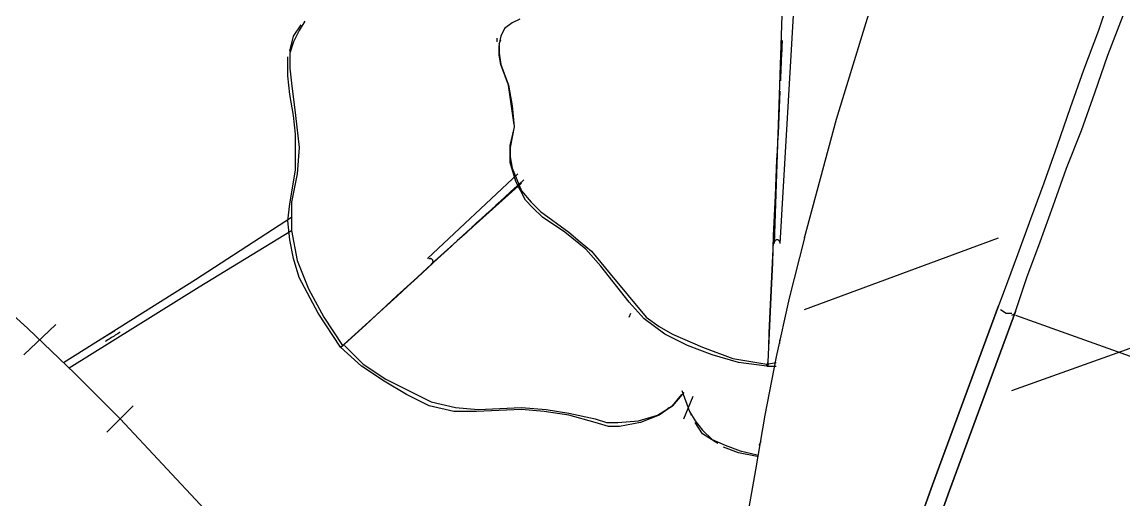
# Model space of a CAD drawing. Header units: millimetres. Extents: x 7649 to 34105, y 3983 to 25377.
# Drawn here: x 15558.9 to 15868.2, y 14153.8 to 14287.9 of the extents above; entities that cross this region are included whole.
import ezdxf

# ---------------------------------------------------------------- set-up
doc = ezdxf.new("R2010")
doc.units = ezdxf.units.MM

msp = doc.modelspace()

# ---------------------------------------------------------------- linework, layer by layer
at = {"layer": 'GEOMETRY', "color": 7}
for p, q in [((15864.76944, 14296.67222), (15861.06528, 14285.55972)), ((15787.51111, 14260.68889), (15798.09444, 14295.08472)), ((15772.16528, 14289.79306), (15770.04861, 14225.76389)), ((15775.34028, 14289.79306), (15771.63611, 14225.76389)), ((15863.71111, 14278.68056), (15867.94444, 14289.79306)), ((15635.11111, 14283.97222), (15637.22778, 14287.14722)), ((15638.28611, 14288.20556), (15636.69861, 14285.55972)), ((15696.49444, 14287.67639), (15694.37778, 14286.08889)), ((15698.61111, 14288.73472), (15696.49444, 14287.67639)), ((15634.05278, 14279.73889), (15635.11111, 14283.97222)), ((15636.69861, 14285.55972), (15635.11111, 14282.38472)), ((15692.26111, 14282.38472), (15692.26111, 14283.44306)), ((15693.31944, 14283.97222), (15692.79028, 14281.85556)), ((15694.37778, 14286.08889), (15693.31944, 14283.97222)), ((15861.06528, 14285.55972), (15856.83194, 14274.44722)), ((15635.11111, 14282.38472), (15634.05278, 14279.20972)), ((15692.79028, 14281.85556), (15693.31944, 14282.91389)), ((15692.79028, 14281.85556), (15692.79028, 14279.20972)), ((15692.79028, 14278.68056), (15692.79028, 14281.32639)), ((15772.11001, 14280.62475), (15772.08173, 14279.98736)), ((15772.11676, 14280.77694), (15772.11001, 14280.62475)), ((15772.12351, 14280.92905), (15772.11676, 14280.77694)), ((15772.13025, 14281.08107), (15772.12351, 14280.92905)), ((15772.13699, 14281.23301), (15772.13025, 14281.08107)), ((15772.14373, 14281.38486), (15772.13699, 14281.23301)), ((15772.15046, 14281.53662), (15772.14373, 14281.38486)), ((15772.15719, 14281.6883), (15772.15046, 14281.53662)), ((15772.16392, 14281.8399), (15772.15719, 14281.6883)), ((15772.17064, 14281.9914), (15772.16392, 14281.8399)), ((15772.17736, 14282.14282), (15772.17064, 14281.9914)), ((15772.18407, 14282.29415), (15772.17736, 14282.14282)), ((15772.19078, 14282.44539), (15772.18407, 14282.29415)), ((15772.22421, 14279.83966), (15772.25722, 14280.59153)), ((15772.25722, 14280.59153), (15772.26511, 14280.77139)), ((15772.26511, 14280.77139), (15772.273, 14280.95112)), ((15772.273, 14280.95112), (15772.28088, 14281.13074)), ((15772.28088, 14281.13074), (15772.28876, 14281.31024)), ((15772.28876, 14281.31024), (15772.29664, 14281.48961)), ((15772.29664, 14281.48961), (15772.3045, 14281.66887)), ((15772.3045, 14281.66887), (15772.31237, 14281.848)), ((15772.31237, 14281.848), (15772.32022, 14282.02702)), ((15772.32022, 14282.02702), (15772.32808, 14282.20592)), ((15772.32808, 14282.20592), (15772.33592, 14282.3847)), ((15772.33592, 14282.3847), (15772.34376, 14282.56336)), ((15772.34376, 14282.56336), (15772.3516, 14282.7419)), ((15633.52361, 14272.85972), (15633.52361, 14278.15139)), ((15634.05278, 14279.20972), (15634.05278, 14274.97639)), ((15692.79028, 14279.20972), (15693.31944, 14276.03472)), ((15693.31944, 14276.03472), (15692.79028, 14278.68056)), ((15771.96798, 14277.42281), (15771.93938, 14276.77793)), ((15771.99652, 14278.06619), (15771.96798, 14277.42281)), ((15772.02499, 14278.70808), (15771.99652, 14278.06619)), ((15772.05339, 14279.34847), (15772.02499, 14278.70808)), ((15772.08173, 14279.98736), (15772.05339, 14279.34847)), ((15772.09127, 14276.81132), (15772.12464, 14277.57153)), ((15772.12464, 14277.57153), (15772.15792, 14278.32966)), ((15772.15792, 14278.32966), (15772.19111, 14279.0857)), ((15772.19111, 14279.0857), (15772.22421, 14279.83966)), ((15860.00694, 14268.09722), (15863.71111, 14278.68056)), ((15634.05278, 14274.97639), (15634.58194, 14270.74306)), ((15693.31944, 14276.03472), (15695.43611, 14270.21389)), ((15695.43611, 14270.21389), (15693.31944, 14276.03472)), ((15771.82432, 14274.18347), (15771.79539, 14273.53113)), ((15771.85318, 14274.83433), (15771.82432, 14274.18347)), ((15771.88198, 14275.48369), (15771.85318, 14274.83433)), ((15771.91071, 14276.13156), (15771.88198, 14275.48369)), ((15771.93938, 14276.77793), (15771.91071, 14276.13156)), ((15771.95683, 14273.7497), (15771.99058, 14274.51822)), ((15771.99058, 14274.51822), (15772.02424, 14275.28466)), ((15772.02424, 14275.28466), (15772.0578, 14276.04903)), ((15772.0578, 14276.04903), (15772.09127, 14276.81132)), ((15856.83194, 14274.44722), (15853.12778, 14263.86389)), ((15634.05278, 14267.56806), (15633.52361, 14272.85972)), ((15771.79539, 14273.53113), (15771.7664, 14272.87729)), ((15771.85504, 14271.43171), (15771.88906, 14272.20644)), ((15771.88906, 14272.20644), (15771.92299, 14272.97911)), ((15771.92299, 14272.97911), (15771.95683, 14273.7497)), ((15634.58194, 14270.74306), (15635.64028, 14261.74722)), ((15695.43611, 14270.21389), (15696.49444, 14264.39306)), ((15697.02361, 14259.10139), (15695.43611, 14270.21389)), ((15771.57189, 14268.49014), (15771.46807, 14266.14813)), ((15771.62501, 14266.19472), (15771.72818, 14268.54334)), ((15856.30278, 14257.51389), (15860.00694, 14268.09722)), ((15635.11111, 14261.74722), (15634.05278, 14267.56806)), ((15771.46807, 14266.14813), (15771.36347, 14263.78805)), ((15771.52103, 14263.8279), (15771.62501, 14266.19472)), ((15635.64028, 14256.45556), (15635.11111, 14261.74722)), ((15635.64028, 14261.74722), (15636.69861, 14252.75139)), ((15696.49444, 14264.39306), (15697.02361, 14258.57222)), ((15771.36347, 14263.78805), (15771.25808, 14261.40994)), ((15771.41624, 14261.44294), (15771.52103, 14263.8279)), ((15853.12778, 14263.86389), (15849.42361, 14253.28056)), ((15771.1519, 14259.01385), (15771.04494, 14256.59983)), ((15771.25808, 14261.40994), (15771.1519, 14259.01385)), ((15771.20423, 14256.61879), (15771.31064, 14259.03989)), ((15771.31064, 14259.03989), (15771.41624, 14261.44294)), ((15778.51528, 14227.35139), (15787.51111, 14260.68889)), ((15635.64028, 14246.40139), (15635.64028, 14256.45556)), ((15697.02361, 14258.57222), (15695.96528, 14252.75139)), ((15695.96528, 14253.28056), (15697.02361, 14258.04306)), ((15771.04494, 14256.59983), (15770.9372, 14254.16793)), ((15771.09703, 14254.1797), (15771.20423, 14256.61879)), ((15852.06944, 14246.93056), (15856.30278, 14257.51389)), ((15636.69861, 14252.75139), (15636.16944, 14245.34306)), ((15695.96528, 14248.51806), (15695.96528, 14253.28056)), ((15695.96528, 14252.75139), (15695.96528, 14250.10556)), ((15770.9372, 14254.16793), (15770.82869, 14251.7182)), ((15770.98902, 14251.72267), (15771.09703, 14254.1797)), ((15849.42361, 14253.28056), (15845.71944, 14242.69722)), ((15695.96528, 14250.10556), (15695.96528, 14251.16389)), ((15695.96528, 14250.10556), (15696.49444, 14246.93056)), ((15770.82869, 14251.7182), (15770.7194, 14249.25069)), ((15770.88021, 14249.24775), (15770.98902, 14251.72267)), ((15634.05278, 14236.87639), (15635.64028, 14246.40139)), ((15697.55278, 14243.22639), (15695.96528, 14248.51806)), ((15696.49444, 14246.93056), (15699.14028, 14240.58056)), ((15770.60933, 14246.76544), (15770.4985, 14244.26251)), ((15770.7194, 14249.25069), (15770.60933, 14246.76544)), ((15770.66021, 14244.24441), (15770.7706, 14246.75498)), ((15770.7706, 14246.75498), (15770.88021, 14249.24775)), ((15848.36528, 14236.34722), (15852.06944, 14246.93056)), ((15636.16944, 14245.34306), (15634.58194, 14237.40556)), ((15672.68194, 14221.53056), (15698.08194, 14245.34306)), ((15700.19861, 14237.93472), (15697.55278, 14243.22639)), ((15698.44141, 14242.46603), (15699.73198, 14243.64839)), ((15699.79516, 14243.63086), (15698.50416, 14242.44896)), ((15770.4985, 14244.26251), (15770.38689, 14241.74195)), ((15770.54902, 14241.7161), (15770.66021, 14244.24441)), ((15673.74028, 14219.94306), (15699.14028, 14242.69722)), ((15694.52755, 14238.88041), (15695.83918, 14240.08203)), ((15695.83918, 14240.08203), (15697.1438, 14241.27724)), ((15697.20613, 14241.26062), (15695.9011, 14240.06585)), ((15697.1438, 14241.27724), (15698.44141, 14242.46603)), ((15698.50416, 14242.44896), (15697.20613, 14241.26062)), ((15699.14028, 14240.58056), (15701.78611, 14237.40556)), ((15770.38689, 14241.74195), (15770.27452, 14239.20379)), ((15770.43703, 14239.17009), (15770.54902, 14241.7161)), ((15845.71944, 14242.69722), (15842.01528, 14232.64306)), ((15634.58194, 14237.40556), (15634.58194, 14233.70139)), ((15691.88335, 14236.45802), (15693.20894, 14237.67241)), ((15693.27005, 14237.65709), (15691.94407, 14236.44312)), ((15693.20894, 14237.67241), (15694.52755, 14238.88041)), ((15694.58907, 14238.86467), (15693.27005, 14237.65709)), ((15695.9011, 14240.06585), (15694.58907, 14238.86467)), ((15702.31528, 14235.81806), (15700.19861, 14237.93472)), ((15701.78611, 14237.40556), (15704.43194, 14234.75972)), ((15770.27452, 14239.20379), (15770.11105, 14235.51098)), ((15770.27459, 14235.47725), (15770.43703, 14239.17009)), ((15633.52361, 14232.11389), (15634.05278, 14236.87639)), ((15687.86489, 14232.7767), (15689.21131, 14234.01015)), ((15689.27127, 14233.99607), (15687.92448, 14232.76302)), ((15689.21131, 14234.01015), (15690.5508, 14235.23726)), ((15690.61114, 14235.22277), (15689.27127, 14233.99607)), ((15690.5508, 14235.23726), (15691.88335, 14236.45802)), ((15691.94407, 14236.44312), (15690.61114, 14235.22277)), ((15704.96111, 14233.17222), (15702.31528, 14235.81806)), ((15704.43194, 14234.75972), (15712.36944, 14228.93889)), ((15770.11105, 14235.51098), (15769.94602, 14231.78233)), ((15770.11055, 14231.74858), (15770.27459, 14235.47725)), ((15844.66111, 14226.29306), (15848.36528, 14236.34722)), ((15607.59444, 14215.70972), (15634.58194, 14233.17222)), ((15634.05278, 14226.82222), (15633.52361, 14232.11389)), ((15634.58194, 14233.70139), (15634.58194, 14229.46806)), ((15685.15131, 14230.29083), (15686.51155, 14231.53692)), ((15686.57077, 14231.52363), (15685.21017, 14230.27793)), ((15686.51155, 14231.53692), (15687.86489, 14232.7767)), ((15687.92448, 14232.76302), (15686.57077, 14231.52363)), ((15711.31111, 14228.93889), (15704.96111, 14233.17222)), ((15769.94602, 14231.78233), (15769.77943, 14228.018)), ((15769.94491, 14227.98423), (15770.11055, 14231.74858)), ((15842.01528, 14232.64306), (15838.31111, 14222.58889)), ((15608.65278, 14213.59306), (15634.58194, 14229.46806)), ((15634.58194, 14229.46806), (15636.16944, 14221.00139)), ((15681.05853, 14226.54156), (15683.78418, 14229.03844)), ((15683.80777, 14228.99394), (15681.08403, 14226.50016)), ((15683.78418, 14229.03844), (15685.15131, 14230.29083)), ((15685.21017, 14230.27793), (15683.84269, 14229.02591)), ((15717.13194, 14224.17639), (15711.31111, 14228.93889)), ((15712.36944, 14228.93889), (15715.54444, 14226.29306)), ((15769.77943, 14228.018), (15769.61129, 14224.21816)), ((15769.77769, 14224.18437), (15769.94491, 14227.98423)), ((15560.49861, 14201.95139), (15532.45278, 14227.35139)), ((15635.11111, 14221.53056), (15634.05278, 14226.82222)), ((15678.30641, 14224.02047), (15681.05853, 14226.54156)), ((15681.08403, 14226.50016), (15678.33391, 14223.98219)), ((15715.54444, 14226.29306), (15718.71944, 14223.64722)), ((15770.06132, 14226.17047), (15770.04937, 14226.06324)), ((15770.08691, 14226.27271), (15770.06132, 14226.17047)), ((15770.12516, 14226.36904), (15770.08691, 14226.27271)), ((15770.17509, 14226.45857), (15770.12516, 14226.36904)), ((15770.2357, 14226.54039), (15770.17509, 14226.45857)), ((15770.30602, 14226.6136), (15770.2357, 14226.54039)), ((15770.38506, 14226.6773), (15770.30602, 14226.6136)), ((15770.47183, 14226.73058), (15770.38506, 14226.6773)), ((15770.56536, 14226.77254), (15770.47183, 14226.73058)), ((15770.66465, 14226.80228), (15770.56536, 14226.77254)), ((15770.76873, 14226.81889), (15770.66465, 14226.80228)), ((15770.8766, 14226.82148), (15770.76873, 14226.81889)), ((15770.96609, 14226.81255), (15770.87766, 14226.82144)), ((15771.05163, 14226.79421), (15770.96609, 14226.81255)), ((15771.13367, 14226.76691), (15771.05163, 14226.79421)), ((15771.21163, 14226.73114), (15771.13367, 14226.76691)), ((15771.28491, 14226.68741), (15771.21163, 14226.73114)), ((15771.35293, 14226.63621), (15771.28491, 14226.68741)), ((15771.4151, 14226.57804), (15771.35293, 14226.63621)), ((15771.47081, 14226.5134), (15771.4151, 14226.57804)), ((15771.51948, 14226.44278), (15771.47081, 14226.5134)), ((15771.56053, 14226.36667), (15771.51948, 14226.44278)), ((15771.59335, 14226.28558), (15771.56053, 14226.36667)), ((15771.61735, 14226.20001), (15771.59335, 14226.28558)), ((15778.51528, 14227.35139), (15774.28194, 14210.41806)), ((15778.51528, 14207.24306), (15833.01944, 14227.35139)), ((15778.51528, 14207.24306), (15833.01944, 14227.35139)), ((15840.95694, 14216.23889), (15844.66111, 14226.29306)), ((15636.69861, 14216.23889), (15635.11111, 14221.53056)), ((15673.35848, 14221.52192), (15673.27379, 14221.50451)), ((15673.44388, 14221.52995), (15673.35848, 14221.52192)), ((15673.52921, 14221.52876), (15673.44388, 14221.52995)), ((15673.61372, 14221.51846), (15673.52921, 14221.52876)), ((15673.69664, 14221.49919), (15673.61372, 14221.51846)), ((15675.52795, 14221.47528), (15678.30641, 14224.02047)), ((15678.33391, 14223.98219), (15675.55754, 14221.44015)), ((15721.36528, 14219.41389), (15717.13194, 14224.17639)), ((15718.71944, 14223.64722), (15724.01111, 14217.29722)), ((15769.61129, 14224.21816), (15769.44162, 14220.38297)), ((15769.60888, 14220.34916), (15769.77769, 14224.18437)), ((15838.31111, 14222.58889), (15834.60694, 14212.53472)), ((15636.16944, 14221.00139), (15639.34444, 14213.06389)), ((15669.89246, 14216.31303), (15672.72326, 14218.9061)), ((15672.75502, 14218.87414), (15669.92648, 14216.28427)), ((15672.72326, 14218.9061), (15675.52795, 14221.47528)), ((15675.55754, 14221.44015), (15672.75502, 14218.87414)), ((15673.19055, 14221.4776), (15673.10953, 14221.44105)), ((15673.27379, 14221.50451), (15673.19055, 14221.4776)), ((15673.77723, 14221.47109), (15673.69664, 14221.49919)), ((15673.8547, 14221.43429), (15673.77723, 14221.47109)), ((15673.92831, 14221.38893), (15673.8547, 14221.43429)), ((15673.9973, 14221.33514), (15673.92831, 14221.38893)), ((15674.0609, 14221.27306), (15673.9973, 14221.33514)), ((15674.01155, 14220.15124), (15674.08609, 14220.22926)), ((15674.1289, 14221.18792), (15674.06162, 14221.27227)), ((15674.08609, 14220.22926), (15674.14803, 14220.31453)), ((15674.18299, 14221.09747), (15674.1289, 14221.18792)), ((15674.14803, 14220.31453), (15674.19731, 14220.40571)), ((15674.22395, 14221.00226), (15674.18299, 14221.09747)), ((15674.19731, 14220.40571), (15674.23388, 14220.50147)), ((15674.25184, 14220.90362), (15674.22395, 14221.00226)), ((15674.23388, 14220.50147), (15674.25768, 14220.60048)), ((15674.26672, 14220.80288), (15674.25184, 14220.90362)), ((15674.25768, 14220.60048), (15674.26865, 14220.70139)), ((15674.26865, 14220.70139), (15674.26672, 14220.80288)), ((15729.30278, 14209.35972), (15721.36528, 14219.41389)), ((15769.44162, 14220.38297), (15769.27041, 14216.5126)), ((15769.43851, 14216.47876), (15769.60888, 14220.34916)), ((15570.55278, 14192.42639), (15607.59444, 14215.70972)), ((15641.99028, 14206.18472), (15636.69861, 14216.23889)), ((15667.03567, 14213.69618), (15669.89246, 14216.31303)), ((15669.92648, 14216.28427), (15667.07203, 14213.67065)), ((15724.01111, 14217.29722), (15734.06528, 14205.12639)), ((15769.27041, 14216.5126), (15769.09767, 14212.60719)), ((15769.26657, 14212.57334), (15769.43851, 14216.47876)), ((15837.78194, 14206.71389), (15840.95694, 14216.23889)), ((15572.14028, 14190.83889), (15608.65278, 14213.59306)), ((15639.34444, 14213.06389), (15643.57778, 14205.12639)), ((15664.15302, 14211.05568), (15667.03567, 14213.69618)), ((15667.07203, 14213.67065), (15664.1918, 14211.03339)), ((15769.09767, 14212.60719), (15768.92341, 14208.66693)), ((15769.09307, 14208.63306), (15769.26657, 14212.57334)), ((15834.60694, 14212.53472), (15833.01944, 14208.30139)), ((15661.24461, 14208.39162), (15664.15302, 14211.05568)), ((15664.1918, 14211.03339), (15661.2859, 14208.3726)), ((15733.53611, 14204.59722), (15729.30278, 14209.35972)), ((15774.28194, 14210.41806), (15770.57778, 14194.01389)), ((15648.34028, 14196.65972), (15641.99028, 14206.18472)), ((15658.31058, 14205.70411), (15661.24461, 14208.39162)), ((15661.2859, 14208.3726), (15658.35446, 14205.68838)), ((15729.30278, 14205.12639), (15729.83194, 14206.18472)), ((15768.92341, 14208.66693), (15768.74765, 14204.69196)), ((15768.91802, 14204.65808), (15769.09307, 14208.63306)), ((15814.49861, 14158.03056), (15833.01944, 14208.30139)), ((15833.01944, 14208.30139), (15814.49861, 14158.03056)), ((15837.78194, 14206.71389), (15819.26111, 14156.44306)), ((15819.26111, 14156.44306), (15837.78194, 14206.71389)), ((15833.54861, 14207.24306), (15835.13611, 14206.18472)), ((15835.13611, 14206.18472), (15836.72361, 14206.18472)), ((15836.72361, 14205.65556), (15837.78194, 14206.18472)), ((15836.72361, 14184.48889), (15897.04861, 14206.18472)), ((15559.44028, 14194.54306), (15568.43611, 14203.00972)), ((15643.57778, 14205.12639), (15648.86944, 14197.18889)), ((15652.36611, 14200.25921), (15655.35104, 14202.99327)), ((15655.39758, 14202.98085), (15652.4154, 14200.25012)), ((15655.35104, 14202.99327), (15658.31058, 14205.70411)), ((15658.35446, 14205.68838), (15655.39758, 14202.98085)), ((15739.35694, 14200.36389), (15733.53611, 14204.59722)), ((15734.06528, 14205.12639), (15737.76944, 14202.48056)), ((15768.74765, 14204.69196), (15768.57038, 14200.68245)), ((15768.74143, 14200.64856), (15768.91802, 14204.65808)), ((15837.78194, 14205.65556), (15897.04861, 14184.48889)), ((15573.72778, 14189.25139), (15560.49861, 14201.95139)), ((15582.3635, 14199.7491), (15582.67759, 14199.9448)), ((15582.67759, 14199.9448), (15582.99153, 14200.1404)), ((15582.99153, 14200.1404), (15583.30531, 14200.3359)), ((15583.30531, 14200.3359), (15583.61893, 14200.53131)), ((15583.61893, 14200.53131), (15583.9324, 14200.72662)), ((15583.9324, 14200.72662), (15584.24571, 14200.92183)), ((15584.24571, 14200.92183), (15584.55886, 14201.11694)), ((15584.55886, 14201.11694), (15584.87185, 14201.31195)), ((15585.08376, 14200.03187), (15584.73243, 14199.81295)), ((15584.87185, 14201.31195), (15585.18468, 14201.50687)), ((15585.4349, 14200.25066), (15585.08376, 14200.03187)), ((15585.18468, 14201.50687), (15585.49736, 14201.70168)), ((15585.78584, 14200.46933), (15585.4349, 14200.25066)), ((15586.13658, 14200.68787), (15585.78584, 14200.46933)), ((15586.48712, 14200.90629), (15586.13658, 14200.68787)), ((15649.35591, 14197.50203), (15652.36611, 14200.25921)), ((15652.4154, 14200.25012), (15649.40803, 14197.49629)), ((15737.76944, 14202.48056), (15741.47361, 14200.36389)), ((15745.70694, 14197.18889), (15739.35694, 14200.36389)), ((15741.47361, 14200.36389), (15749.94028, 14196.65972)), ((15768.57038, 14200.68245), (15768.39161, 14196.63857)), ((15768.5633, 14196.60467), (15768.74143, 14200.64856)), ((15581.73483, 14199.35741), (15582.04924, 14199.5533)), ((15582.04924, 14199.5533), (15582.3635, 14199.7491)), ((15582.62026, 14198.49687), (15582.26754, 14198.27709)), ((15582.97279, 14198.71653), (15582.62026, 14198.49687)), ((15583.32511, 14198.93606), (15582.97279, 14198.71653)), ((15583.67724, 14199.15547), (15583.32511, 14198.93606)), ((15584.02917, 14199.37475), (15583.67724, 14199.15547)), ((15584.3809, 14199.59392), (15584.02917, 14199.37475)), ((15584.73243, 14199.81295), (15584.3809, 14199.59392)), ((15648.34028, 14196.65972), (15648.86944, 14197.18889)), ((15648.34028, 14196.65972), (15648.86944, 14197.18889)), ((15648.58258, 14196.79407), (15648.64738, 14196.85343)), ((15648.69654, 14196.8444), (15648.63497, 14196.78802)), ((15648.64738, 14196.85343), (15648.71216, 14196.91277)), ((15648.7581, 14196.90077), (15648.69654, 14196.8444)), ((15648.71216, 14196.91277), (15648.77694, 14196.9721)), ((15648.81965, 14196.95713), (15648.7581, 14196.90077)), ((15648.77694, 14196.9721), (15648.84171, 14197.03142)), ((15648.88119, 14197.01348), (15648.81965, 14196.95713)), ((15648.84171, 14197.03142), (15648.90646, 14197.09073)), ((15648.94272, 14197.06983), (15648.88119, 14197.01348)), ((15648.90646, 14197.09073), (15648.9712, 14197.15003)), ((15649.00423, 14197.12616), (15648.94272, 14197.06983)), ((15648.9712, 14197.15003), (15649.03594, 14197.20932)), ((15649.06574, 14197.18248), (15649.00423, 14197.12616)), ((15649.03594, 14197.20932), (15649.10066, 14197.26861)), ((15649.12723, 14197.23879), (15649.06574, 14197.18248)), ((15649.10066, 14197.26861), (15649.16537, 14197.32788)), ((15649.18872, 14197.29509), (15649.12723, 14197.23879)), ((15649.16537, 14197.32788), (15649.23007, 14197.38714)), ((15649.25019, 14197.35138), (15649.18872, 14197.29509)), ((15649.23007, 14197.38714), (15649.29476, 14197.44639)), ((15649.31165, 14197.40766), (15649.25019, 14197.35138)), ((15649.29476, 14197.44639), (15649.35944, 14197.50563)), ((15649.3731, 14197.46393), (15649.31165, 14197.40766)), ((15649.39861, 14197.18889), (15654.69028, 14191.89722)), ((15752.58611, 14194.54306), (15745.70694, 14197.18889)), ((15771.63611, 14197.71806), (15771.63611, 14198.77639)), ((15654.16111, 14191.36806), (15648.34028, 14196.65972)), ((15749.94028, 14196.65972), (15758.40694, 14193.48472)), ((15759.99444, 14192.42639), (15752.58611, 14194.54306)), ((15770.57778, 14194.01389), (15767.40278, 14177.60972)), ((15768.39161, 14196.63857), (15768.21135, 14192.56047)), ((15768.38364, 14192.52656), (15768.5633, 14196.60467)), ((15660.51111, 14187.13472), (15654.16111, 14191.36806)), ((15654.69028, 14191.89722), (15661.04028, 14187.66389)), ((15758.40694, 14193.48472), (15767.93194, 14191.89722)), ((15767.93194, 14191.36806), (15759.99444, 14192.42639)), ((15767.93194, 14191.89722), (15770.57778, 14192.42639)), ((15767.93194, 14191.36806), (15767.93194, 14191.89722)), ((15767.93194, 14191.36806), (15767.93194, 14191.89722)), ((15767.93194, 14191.36806), (15770.57778, 14191.36806)), ((15768.16921, 14191.60082), (15768.16533, 14191.51303)), ((15768.17309, 14191.68859), (15768.16921, 14191.60082)), ((15768.17697, 14191.77634), (15768.17309, 14191.68859)), ((15768.18085, 14191.86408), (15768.17697, 14191.77634)), ((15768.18472, 14191.95181), (15768.18085, 14191.86408)), ((15768.1886, 14192.03952), (15768.18472, 14191.95181)), ((15768.19248, 14192.12722), (15768.1886, 14192.03952)), ((15768.19635, 14192.2149), (15768.19248, 14192.12722)), ((15768.20023, 14192.30257), (15768.19635, 14192.2149)), ((15768.2041, 14192.39022), (15768.20023, 14192.30257)), ((15768.20797, 14192.47786), (15768.2041, 14192.39022)), ((15768.21185, 14192.56549), (15768.20797, 14192.47786)), ((15768.33722, 14191.47915), (15768.34108, 14191.56693)), ((15768.34108, 14191.56693), (15768.34495, 14191.65471)), ((15768.34495, 14191.65471), (15768.34882, 14191.74246)), ((15768.34882, 14191.74246), (15768.35268, 14191.83021)), ((15768.35268, 14191.83021), (15768.35655, 14191.91793)), ((15768.35655, 14191.91793), (15768.36041, 14192.00564)), ((15768.36041, 14192.00564), (15768.36428, 14192.09334)), ((15768.36428, 14192.09334), (15768.36814, 14192.18102)), ((15768.36814, 14192.18102), (15768.372, 14192.26869)), ((15768.372, 14192.26869), (15768.37586, 14192.35634)), ((15768.37586, 14192.35634), (15768.37972, 14192.44398)), ((15768.37972, 14192.44398), (15768.38358, 14192.53161)), ((15586.42778, 14176.55139), (15573.72778, 14189.25139)), ((15661.04028, 14187.66389), (15667.39028, 14184.48889)), ((15666.86111, 14183.43056), (15660.51111, 14187.13472)), ((15667.39028, 14184.48889), (15673.74028, 14181.31389)), ((15744.11944, 14184.48889), (15746.23611, 14178.66806)), ((15673.21111, 14180.25556), (15666.86111, 14183.43056)), ((15673.74028, 14181.31389), (15680.61944, 14179.72639)), ((15744.64861, 14183.95972), (15741.47361, 14180.25556)), ((15741.47361, 14180.25556), (15744.11944, 14183.43056)), ((15744.64861, 14176.55139), (15747.29444, 14182.90139)), ((15582.72361, 14172.84722), (15590.13194, 14180.25556)), ((15680.09028, 14178.66806), (15673.21111, 14180.25556)), ((15686.44028, 14178.66806), (15680.09028, 14178.66806)), ((15680.61944, 14179.72639), (15686.96944, 14179.19722)), ((15699.14028, 14179.19722), (15686.44028, 14178.66806)), ((15686.96944, 14179.19722), (15699.14028, 14179.72639)), ((15699.14028, 14179.72639), (15706.01944, 14179.19722)), ((15705.49028, 14178.66806), (15699.14028, 14179.19722)), ((15712.36944, 14177.60972), (15705.49028, 14178.66806)), ((15706.01944, 14179.19722), (15712.36944, 14178.13889)), ((15737.24028, 14177.60972), (15741.47361, 14180.25556)), ((15741.47361, 14180.25556), (15737.76944, 14177.60972)), ((15739.88611, 14179.19722), (15740.41528, 14179.72639)), ((15746.23611, 14178.66806), (15747.82361, 14176.02222)), ((15610.24028, 14151.15139), (15586.42778, 14176.55139)), ((15712.36944, 14178.13889), (15719.77778, 14176.55139)), ((15719.77778, 14175.49306), (15712.36944, 14177.60972)), ((15719.77778, 14176.55139), (15722.95278, 14175.49306)), ((15723.48194, 14174.43472), (15719.77778, 14175.49306)), ((15722.95278, 14175.49306), (15726.12778, 14175.49306)), ((15726.12778, 14175.49306), (15731.94861, 14176.02222)), ((15732.47778, 14175.49306), (15726.65694, 14174.43472)), ((15731.94861, 14176.02222), (15737.24028, 14177.60972)), ((15737.76944, 14177.60972), (15732.47778, 14175.49306)), ((15746.76528, 14177.60972), (15746.76528, 14178.13889)), ((15747.82361, 14176.02222), (15749.94028, 14173.37639)), ((15749.94028, 14172.31806), (15747.82361, 14175.49306)), ((15767.40278, 14177.60972), (15764.75694, 14162.26389)), ((15726.65694, 14174.43472), (15723.48194, 14174.43472)), ((15749.94028, 14173.37639), (15752.58611, 14170.73056)), ((15754.17361, 14169.67222), (15749.94028, 14172.31806)), ((15752.58611, 14170.73056), (15756.29028, 14169.14306)), ((15756.29028, 14169.14306), (15760.52361, 14167.55556)), ((15765.81528, 14169.14306), (15766.34444, 14170.20139)), ((15759.99444, 14167.02639), (15755.76111, 14168.61389)), ((15765.28611, 14165.96806), (15759.99444, 14167.02639)), ((15760.52361, 14167.55556), (15765.28611, 14166.49722)), ((15764.75694, 14162.26389), (15762.11111, 14146.91806)), ((15798.09444, 14112.52222), (15814.49861, 14158.03056)), ((15814.49861, 14158.03056), (15798.09444, 14112.52222)), ((15819.26111, 14156.44306), (15802.85694, 14110.93472)), ((15802.85694, 14110.93472), (15819.26111, 14156.44306))]:
    msp.add_line(p, q, dxfattribs=at)

doc.saveas('drawing.dxf')
